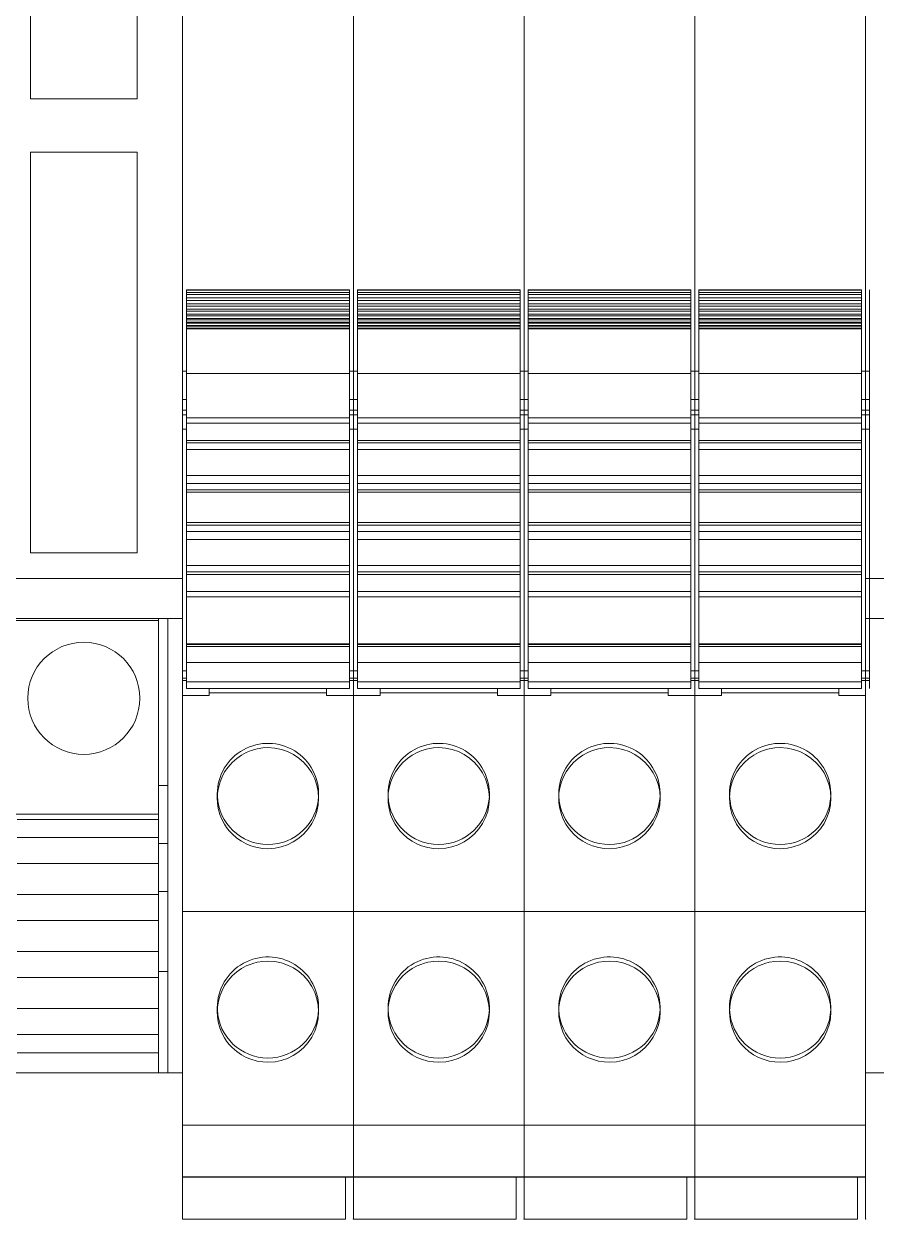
# Model space of a CAD drawing. Header units: millimetres. Extents: x 979 to 3414, y -1029 to 703.
# Drawn here: x 2200.99 to 2232.94, y 378.01 to 422.78 of the extents above; entities that cross this region are included whole.
import ezdxf

# ---------------------------------------------------------------- set-up
doc = ezdxf.new("R2010")
doc.units = ezdxf.units.MM
doc.layers.add('eProC - L2', color=41, linetype='Continuous', lineweight=20)

# ---------------------------------------------------------------- blocks, each defined once
blk = doc.blocks.new('eProC_Z_BPSN-SI-520')
at = {"layer": 'eProC - L2'}
for p, q in [((1.794, -42.11), (1.794, -21.11)), ((5.794, -42.11), (5.794, -21.11)), ((1.794, -42.11), (5.794, -42.11)), ((1.794, -59.11), (1.794, -44.11)), ((1.794, -44.11), (5.794, -44.11)), ((5.794, -59.11), (5.794, -44.11)), ((1.794, -59.11), (5.794, -59.11)), ((7.5, -60.072), (0, -60.072)), ((7.5, -61.577), (0, -61.577)), ((6.594, -61.647), (0.994, -61.647)), ((6.594, -78.601), (6.594, -61.577)), ((6.944, -78.601), (6.944, -61.577)), ((6.594, -67.83), (6.944, -67.83)), ((6.594, -68.91), (0.994, -68.91)), ((6.594, -69.103), (1.294, -69.103)), ((6.594, -69.783), (1.294, -69.783)), ((6.594, -70.001), (6.944, -70.001)), ((6.594, -70.757), (1.294, -70.757)), ((6.594, -71.919), (1.294, -71.919)), ((6.944, -71.801), (6.594, -71.801)), ((6.594, -72.893), (1.294, -72.893)), ((6.594, -74.054), (1.294, -74.054)), ((6.594, -75.029), (1.294, -75.029)), ((6.594, -74.801), (6.944, -74.801)), ((6.594, -76.19), (1.294, -76.19)), ((6.594, -77.165), (1.294, -77.165)), ((6.594, -77.853), (1.294, -77.853)), ((6.594, -78.601), (0.994, -78.601))]:
    blk.add_line(p, q, dxfattribs=at)
blk.add_lwpolyline([(0, 0), (7.5, 0), (7.5, -78.601), (0, -78.601)], close=True, dxfattribs=at)
blk.add_circle((3.794, -64.565), 2.1, dxfattribs=at)

msp = doc.modelspace()

# ---------------------------------------------------------------- linework, layer by layer
at = {"layer": 'eProC - L2'}
for p, q in [((2213.343, 467.559), (2213.343, 379.581)), ((2219.743, 467.559), (2219.743, 379.581)), ((2226.143, 467.559), (2226.143, 379.581)), ((2232.543, 467.559), (2232.543, 379.581)), ((2206.943, 387.581), (2206.943, 436.848)), ((2213.343, 387.581), (2213.343, 436.848)), ((2219.743, 387.581), (2219.743, 436.848)), ((2226.143, 387.581), (2226.143, 436.848)), ((2232.543, 387.581), (2232.543, 436.848)), ((2213.193, 412.82), (2207.093, 412.82)), ((2207.093, 397.886), (2207.093, 412.82)), ((2213.193, 412.807), (2207.093, 412.807)), ((2213.193, 412.715), (2207.093, 412.715)), ((2213.193, 412.649), (2207.093, 412.649)), ((2213.193, 412.52), (2207.093, 412.52)), ((2213.193, 412.42), (2207.093, 412.42)), ((2213.193, 412.82), (2213.193, 397.886)), ((2219.593, 412.82), (2213.493, 412.82)), ((2213.493, 397.886), (2213.493, 412.82)), ((2219.593, 412.807), (2213.493, 412.807)), ((2219.593, 412.715), (2213.493, 412.715)), ((2219.593, 412.649), (2213.493, 412.649)), ((2219.593, 412.52), (2213.493, 412.52)), ((2219.593, 412.42), (2213.493, 412.42)), ((2219.593, 412.82), (2219.593, 397.886)), ((2225.993, 412.82), (2219.893, 412.82)), ((2219.893, 397.886), (2219.893, 412.82)), ((2225.993, 412.807), (2219.893, 412.807)), ((2225.993, 412.715), (2219.893, 412.715)), ((2225.993, 412.649), (2219.893, 412.649)), ((2225.993, 412.52), (2219.893, 412.52)), ((2225.993, 412.42), (2219.893, 412.42)), ((2225.993, 412.82), (2225.993, 397.886)), ((2232.393, 412.82), (2226.293, 412.82)), ((2226.293, 397.886), (2226.293, 412.82)), ((2232.393, 412.807), (2226.293, 412.807)), ((2232.393, 412.715), (2226.293, 412.715)), ((2232.393, 412.649), (2226.293, 412.649)), ((2232.393, 412.52), (2226.293, 412.52)), ((2232.393, 412.42), (2226.293, 412.42)), ((2232.393, 412.82), (2232.393, 397.886)), ((2232.693, 397.886), (2232.693, 412.82)), ((2213.193, 412.298), (2207.093, 412.298)), ((2213.193, 412.21), (2207.093, 412.21)), ((2213.193, 412.096), (2207.093, 412.096)), ((2213.193, 412.019), (2207.093, 412.019)), ((2219.593, 412.298), (2213.493, 412.298)), ((2219.593, 412.21), (2213.493, 412.21)), ((2219.593, 412.096), (2213.493, 412.096)), ((2219.593, 412.019), (2213.493, 412.019)), ((2225.993, 412.298), (2219.893, 412.298)), ((2225.993, 412.21), (2219.893, 412.21)), ((2225.993, 412.096), (2219.893, 412.096)), ((2225.993, 412.019), (2219.893, 412.019)), ((2232.393, 412.298), (2226.293, 412.298)), ((2232.393, 412.21), (2226.293, 412.21)), ((2232.393, 412.096), (2226.293, 412.096)), ((2232.393, 412.019), (2226.293, 412.019)), ((2213.193, 411.912), (2207.093, 411.912)), ((2213.193, 411.848), (2207.093, 411.848)), ((2213.193, 411.749), (2207.093, 411.749)), ((2213.193, 411.698), (2207.093, 411.698)), ((2213.193, 411.606), (2207.093, 411.606)), ((2213.193, 411.568), (2207.093, 411.568)), ((2219.593, 411.912), (2213.493, 411.912)), ((2219.593, 411.848), (2213.493, 411.848)), ((2219.593, 411.749), (2213.493, 411.749)), ((2219.593, 411.698), (2213.493, 411.698)), ((2219.593, 411.606), (2213.493, 411.606)), ((2219.593, 411.568), (2213.493, 411.568)), ((2225.993, 411.912), (2219.893, 411.912)), ((2225.993, 411.848), (2219.893, 411.848)), ((2225.993, 411.749), (2219.893, 411.749)), ((2225.993, 411.698), (2219.893, 411.698)), ((2225.993, 411.606), (2219.893, 411.606)), ((2225.993, 411.568), (2219.893, 411.568)), ((2232.393, 411.912), (2226.293, 411.912)), ((2232.393, 411.848), (2226.293, 411.848)), ((2232.393, 411.749), (2226.293, 411.749)), ((2232.393, 411.698), (2226.293, 411.698)), ((2232.393, 411.606), (2226.293, 411.606)), ((2232.393, 411.568), (2226.293, 411.568)), ((2213.193, 411.483), (2207.093, 411.483)), ((2213.193, 411.459), (2207.093, 411.459)), ((2213.193, 411.382), (2207.093, 411.382)), ((2213.193, 411.365), (2207.093, 411.365)), ((2219.593, 411.483), (2213.493, 411.483)), ((2219.593, 411.459), (2213.493, 411.459)), ((2219.593, 411.382), (2213.493, 411.382)), ((2219.593, 411.365), (2213.493, 411.365)), ((2225.993, 411.483), (2219.893, 411.483)), ((2225.993, 411.459), (2219.893, 411.459)), ((2225.993, 411.382), (2219.893, 411.382)), ((2225.993, 411.365), (2219.893, 411.365)), ((2232.393, 411.483), (2226.293, 411.483)), ((2232.393, 411.459), (2226.293, 411.459)), ((2232.393, 411.382), (2226.293, 411.382)), ((2232.393, 411.365), (2226.293, 411.365)), ((2206.943, 409.77), (2207.093, 409.77)), ((2213.193, 409.77), (2213.343, 409.77)), ((2213.343, 409.77), (2213.493, 409.77)), ((2219.593, 409.77), (2219.743, 409.77)), ((2219.743, 409.77), (2219.893, 409.77)), ((2225.993, 409.77), (2226.143, 409.77)), ((2226.143, 409.77), (2226.293, 409.77)), ((2232.393, 409.77), (2232.543, 409.77)), ((2232.543, 409.77), (2232.693, 409.77)), ((2207.093, 409.684), (2213.193, 409.684)), ((2213.493, 409.684), (2219.593, 409.684)), ((2219.893, 409.684), (2225.993, 409.684)), ((2226.293, 409.684), (2232.393, 409.684)), ((2207.093, 408.714), (2206.943, 408.714)), ((2206.943, 408.711), (2207.093, 408.711)), ((2213.343, 408.714), (2213.193, 408.714)), ((2213.193, 408.711), (2213.343, 408.711)), ((2213.493, 408.714), (2213.343, 408.714)), ((2213.343, 408.711), (2213.493, 408.711)), ((2219.743, 408.714), (2219.593, 408.714)), ((2219.593, 408.711), (2219.743, 408.711)), ((2219.893, 408.714), (2219.743, 408.714)), ((2219.743, 408.711), (2219.893, 408.711)), ((2226.143, 408.714), (2225.993, 408.714)), ((2225.993, 408.711), (2226.143, 408.711)), ((2226.293, 408.714), (2226.143, 408.714)), ((2226.143, 408.711), (2226.293, 408.711)), ((2232.543, 408.714), (2232.393, 408.714)), ((2232.393, 408.711), (2232.543, 408.711)), ((2232.693, 408.714), (2232.543, 408.714)), ((2232.543, 408.711), (2232.693, 408.711)), ((2206.943, 408.311), (2207.093, 408.311)), ((2206.943, 408.132), (2207.093, 408.132)), ((2213.193, 408.02), (2207.093, 408.02)), ((2213.193, 408.311), (2213.343, 408.311)), ((2213.193, 408.132), (2213.343, 408.132)), ((2213.343, 408.311), (2213.493, 408.311)), ((2213.343, 408.132), (2213.493, 408.132)), ((2219.593, 408.02), (2213.493, 408.02)), ((2219.593, 408.311), (2219.743, 408.311)), ((2219.593, 408.132), (2219.743, 408.132)), ((2219.743, 408.311), (2219.893, 408.311)), ((2219.743, 408.132), (2219.893, 408.132)), ((2225.993, 408.02), (2219.893, 408.02)), ((2225.993, 408.311), (2226.143, 408.311)), ((2225.993, 408.132), (2226.143, 408.132)), ((2226.143, 408.311), (2226.293, 408.311)), ((2226.143, 408.132), (2226.293, 408.132)), ((2232.393, 408.02), (2226.293, 408.02)), ((2232.393, 408.311), (2232.543, 408.311)), ((2232.393, 408.132), (2232.543, 408.132)), ((2232.543, 408.311), (2232.693, 408.311)), ((2232.543, 408.132), (2232.693, 408.132)), ((2206.943, 407.601), (2207.093, 407.601)), ((2207.093, 407.82), (2213.193, 407.82)), ((2213.193, 407.601), (2213.343, 407.601)), ((2213.343, 407.601), (2213.493, 407.601)), ((2213.493, 407.82), (2219.593, 407.82)), ((2219.593, 407.601), (2219.743, 407.601)), ((2219.743, 407.601), (2219.893, 407.601)), ((2219.893, 407.82), (2225.993, 407.82)), ((2225.993, 407.601), (2226.143, 407.601)), ((2226.143, 407.601), (2226.293, 407.601)), ((2226.293, 407.82), (2232.393, 407.82)), ((2232.393, 407.601), (2232.543, 407.601)), ((2232.543, 407.601), (2232.693, 407.601)), ((2207.093, 407.178), (2213.193, 407.178)), ((2207.093, 407.083), (2213.193, 407.083)), ((2213.493, 407.178), (2219.593, 407.178)), ((2213.493, 407.083), (2219.593, 407.083)), ((2219.893, 407.178), (2225.993, 407.178)), ((2219.893, 407.083), (2225.993, 407.083)), ((2226.293, 407.178), (2232.393, 407.178)), ((2226.293, 407.083), (2232.393, 407.083)), ((2213.193, 406.845), (2207.093, 406.845)), ((2219.593, 406.845), (2213.493, 406.845)), ((2225.993, 406.845), (2219.893, 406.845)), ((2232.393, 406.845), (2226.293, 406.845)), ((2213.193, 405.87), (2207.093, 405.87)), ((2219.593, 405.87), (2213.493, 405.87)), ((2225.993, 405.87), (2219.893, 405.87)), ((2232.393, 405.87), (2226.293, 405.87)), ((2207.093, 405.57), (2213.193, 405.57)), ((2213.193, 405.333), (2207.093, 405.333)), ((2207.093, 405.237), (2213.193, 405.237)), ((2213.493, 405.57), (2219.593, 405.57)), ((2219.593, 405.333), (2213.493, 405.333)), ((2213.493, 405.237), (2219.593, 405.237)), ((2219.893, 405.57), (2225.993, 405.57)), ((2225.993, 405.333), (2219.893, 405.333)), ((2219.893, 405.237), (2225.993, 405.237)), ((2226.293, 405.57), (2232.393, 405.57)), ((2232.393, 405.333), (2226.293, 405.333)), ((2226.293, 405.237), (2232.393, 405.237)), ((2213.193, 404.103), (2207.093, 404.103)), ((2207.093, 404.008), (2213.193, 404.008)), ((2219.593, 404.103), (2213.493, 404.103)), ((2213.493, 404.008), (2219.593, 404.008)), ((2225.993, 404.103), (2219.893, 404.103)), ((2219.893, 404.008), (2225.993, 404.008)), ((2232.393, 404.103), (2226.293, 404.103)), ((2226.293, 404.008), (2232.393, 404.008)), ((2213.193, 403.77), (2207.093, 403.77)), ((2213.193, 403.47), (2207.093, 403.47)), ((2219.593, 403.77), (2213.493, 403.77)), ((2219.593, 403.47), (2213.493, 403.47)), ((2225.993, 403.77), (2219.893, 403.77)), ((2225.993, 403.47), (2219.893, 403.47)), ((2232.393, 403.77), (2226.293, 403.77)), ((2232.393, 403.47), (2226.293, 403.47)), ((2207.093, 402.495), (2213.193, 402.495)), ((2213.193, 402.258), (2207.093, 402.258)), ((2207.093, 402.162), (2213.193, 402.162)), ((2213.493, 402.495), (2219.593, 402.495)), ((2219.593, 402.258), (2213.493, 402.258)), ((2213.493, 402.162), (2219.593, 402.162)), ((2219.893, 402.495), (2225.993, 402.495)), ((2225.993, 402.258), (2219.893, 402.258)), ((2219.893, 402.162), (2225.993, 402.162)), ((2226.293, 402.495), (2232.393, 402.495)), ((2232.393, 402.258), (2226.293, 402.258)), ((2226.293, 402.162), (2232.393, 402.162)), ((2213.193, 401.52), (2207.093, 401.52)), ((2207.093, 401.32), (2213.193, 401.32)), ((2219.593, 401.52), (2213.493, 401.52)), ((2213.493, 401.32), (2219.593, 401.32)), ((2225.993, 401.52), (2219.893, 401.52)), ((2219.893, 401.32), (2225.993, 401.32)), ((2232.393, 401.52), (2226.293, 401.52)), ((2226.293, 401.32), (2232.393, 401.32)), ((2213.193, 399.558), (2207.093, 399.558)), ((2213.193, 399.532), (2207.093, 399.532)), ((2213.193, 399.462), (2207.093, 399.462)), ((2219.593, 399.558), (2213.493, 399.558)), ((2219.593, 399.532), (2213.493, 399.532)), ((2219.593, 399.462), (2213.493, 399.462)), ((2225.993, 399.558), (2219.893, 399.558)), ((2225.993, 399.532), (2219.893, 399.532)), ((2225.993, 399.462), (2219.893, 399.462)), ((2232.393, 399.558), (2226.293, 399.558)), ((2232.393, 399.532), (2226.293, 399.532)), ((2232.393, 399.462), (2226.293, 399.462)), ((2206.943, 398.545), (2207.093, 398.545)), ((2213.193, 398.857), (2207.093, 398.857)), ((2213.343, 398.545), (2213.193, 398.545)), ((2213.343, 398.545), (2213.493, 398.545)), ((2219.593, 398.857), (2213.493, 398.857)), ((2219.743, 398.545), (2219.593, 398.545)), ((2219.743, 398.545), (2219.893, 398.545)), ((2225.993, 398.857), (2219.893, 398.857)), ((2226.143, 398.545), (2225.993, 398.545)), ((2226.143, 398.545), (2226.293, 398.545)), ((2232.393, 398.857), (2226.293, 398.857)), ((2232.543, 398.545), (2232.393, 398.545)), ((2232.543, 398.545), (2232.693, 398.545)), ((2206.943, 398.279), (2207.093, 398.279)), ((2206.943, 398.18), (2207.093, 398.18)), ((2213.193, 398.13), (2207.093, 398.13)), ((2213.343, 398.279), (2213.193, 398.279)), ((2213.343, 398.18), (2213.193, 398.18)), ((2213.343, 398.279), (2213.493, 398.279)), ((2213.343, 398.18), (2213.493, 398.18)), ((2219.593, 398.13), (2213.493, 398.13)), ((2219.743, 398.279), (2219.593, 398.279)), ((2219.743, 398.18), (2219.593, 398.18)), ((2219.743, 398.279), (2219.893, 398.279)), ((2219.743, 398.18), (2219.893, 398.18)), ((2225.993, 398.13), (2219.893, 398.13)), ((2226.143, 398.279), (2225.993, 398.279)), ((2226.143, 398.18), (2225.993, 398.18)), ((2226.143, 398.279), (2226.293, 398.279)), ((2226.143, 398.18), (2226.293, 398.18)), ((2232.393, 398.13), (2226.293, 398.13)), ((2232.543, 398.279), (2232.393, 398.279)), ((2232.543, 398.18), (2232.393, 398.18)), ((2232.543, 398.279), (2232.693, 398.279)), ((2232.543, 398.18), (2232.693, 398.18)), ((2206.943, 397.621), (2207.943, 397.621)), ((2207.093, 397.886), (2213.193, 397.886)), ((2207.943, 397.621), (2207.943, 397.886)), ((2212.343, 397.721), (2207.943, 397.721)), ((2212.343, 397.621), (2212.343, 397.886)), ((2213.343, 397.621), (2212.343, 397.621)), ((2213.343, 397.621), (2214.343, 397.621)), ((2213.493, 397.886), (2219.593, 397.886)), ((2214.343, 397.621), (2214.343, 397.886)), ((2218.743, 397.721), (2214.343, 397.721)), ((2218.743, 397.621), (2218.743, 397.886)), ((2219.743, 397.621), (2218.743, 397.621)), ((2219.743, 397.621), (2220.743, 397.621)), ((2219.893, 397.886), (2225.993, 397.886)), ((2220.743, 397.621), (2220.743, 397.886)), ((2225.143, 397.721), (2220.743, 397.721)), ((2225.143, 397.621), (2225.143, 397.886)), ((2226.143, 397.621), (2225.143, 397.621)), ((2226.143, 397.621), (2227.143, 397.621)), ((2226.293, 397.886), (2232.393, 397.886)), ((2227.143, 397.621), (2227.143, 397.886)), ((2231.543, 397.721), (2227.143, 397.721)), ((2231.543, 397.621), (2231.543, 397.886)), ((2232.543, 397.621), (2231.543, 397.621)), ((2208.243, 393.936), (2208.243, 393.774)), ((2212.043, 393.774), (2212.043, 393.936)), ((2214.643, 393.936), (2214.643, 393.774)), ((2218.443, 393.774), (2218.443, 393.936)), ((2221.043, 393.936), (2221.043, 393.774)), ((2224.843, 393.774), (2224.843, 393.936)), ((2227.443, 393.936), (2227.443, 393.774)), ((2231.243, 393.774), (2231.243, 393.936)), ((2213.343, 389.533), (2206.943, 389.533)), ((2219.743, 389.533), (2213.343, 389.533)), ((2226.143, 389.533), (2219.743, 389.533)), ((2232.543, 389.533), (2226.143, 389.533)), ((2206.943, 387.601), (2206.943, 387.582)), ((2206.943, 387.582), (2206.943, 379.581)), ((2213.343, 387.601), (2213.343, 387.582)), ((2213.343, 387.582), (2213.343, 379.581)), ((2219.743, 387.601), (2219.743, 387.582)), ((2219.743, 387.582), (2219.743, 379.581)), ((2226.143, 387.601), (2226.143, 387.582)), ((2226.143, 387.582), (2226.143, 379.581)), ((2232.543, 387.601), (2232.543, 387.582)), ((2232.543, 387.582), (2232.543, 379.581)), ((2208.243, 385.936), (2208.243, 385.774)), ((2212.043, 385.774), (2212.043, 385.936)), ((2214.643, 385.936), (2214.643, 385.774)), ((2218.443, 385.774), (2218.443, 385.936)), ((2221.043, 385.936), (2221.043, 385.774)), ((2224.843, 385.774), (2224.843, 385.936)), ((2227.443, 385.936), (2227.443, 385.774)), ((2231.243, 385.774), (2231.243, 385.936)), ((2206.943, 384.124), (2206.943, 384.127)), ((2206.943, 383.77), (2206.943, 379.87)), ((2213.343, 384.124), (2213.343, 384.127)), ((2213.343, 383.77), (2213.343, 379.87)), ((2219.743, 384.124), (2219.743, 384.127)), ((2219.743, 383.77), (2219.743, 379.87)), ((2226.143, 384.124), (2226.143, 384.127)), ((2226.143, 383.77), (2226.143, 379.87)), ((2232.543, 384.124), (2232.543, 384.127)), ((2232.543, 383.77), (2232.543, 379.87)), ((2213.343, 381.533), (2206.943, 381.533)), ((2219.743, 381.533), (2213.343, 381.533)), ((2226.143, 381.533), (2219.743, 381.533)), ((2232.543, 381.533), (2226.143, 381.533)), ((2213.343, 379.588), (2206.943, 379.588)), ((2213.343, 379.583), (2206.943, 379.583)), ((2206.943, 379.581), (2213.343, 379.581)), ((2206.943, 379.578), (2206.943, 378.008)), ((2213.043, 378.008), (2213.043, 379.581)), ((2219.743, 379.588), (2213.343, 379.588)), ((2219.743, 379.583), (2213.343, 379.583)), ((2213.343, 379.581), (2219.743, 379.581)), ((2213.343, 379.578), (2213.343, 378.008)), ((2219.443, 378.008), (2219.443, 379.581)), ((2226.143, 379.588), (2219.743, 379.588)), ((2226.143, 379.583), (2219.743, 379.583)), ((2219.743, 379.581), (2226.143, 379.581)), ((2219.743, 379.578), (2219.743, 378.008)), ((2225.843, 378.008), (2225.843, 379.581)), ((2232.543, 379.588), (2226.143, 379.588)), ((2232.543, 379.583), (2226.143, 379.583)), ((2226.143, 379.581), (2232.543, 379.581)), ((2226.143, 379.578), (2226.143, 378.008)), ((2232.243, 378.008), (2232.243, 379.581)), ((2232.543, 379.578), (2232.543, 378.008)), ((2206.943, 378.01), (2213.043, 378.01)), ((2206.943, 378.008), (2213.043, 378.008)), ((2213.343, 378.01), (2219.443, 378.01)), ((2213.343, 378.008), (2219.443, 378.008)), ((2219.743, 378.01), (2225.843, 378.01)), ((2219.743, 378.008), (2225.843, 378.008)), ((2226.143, 378.01), (2232.243, 378.01)), ((2226.143, 378.008), (2232.243, 378.008))]:
    msp.add_line(p, q, dxfattribs=at)
for points in [[(2210.143, 395.673), (2209.949, 395.663), (2209.736, 395.629), (2209.508, 395.563), (2209.33, 395.49), (2209.151, 395.393), (2208.973, 395.269), (2208.802, 395.118), (2208.645, 394.941), (2208.518, 394.758), (2208.42, 394.575), (2208.348, 394.395), (2208.284, 394.169), (2208.252, 393.961), (2208.243, 393.777), (2208.243, 393.774)], [(2210.143, 395.673), (2210.402, 395.653), (2210.648, 395.604), (2210.879, 395.526), (2211.095, 395.419), (2211.297, 395.282), (2211.485, 395.116), (2211.65, 394.928), (2211.788, 394.723), (2211.898, 394.5), (2211.978, 394.264), (2212.027, 394.022), (2212.043, 393.774), (2212.043, 393.774)], [(2216.543, 395.673), (2216.349, 395.663), (2216.136, 395.629), (2215.908, 395.563), (2215.73, 395.49), (2215.551, 395.393), (2215.373, 395.269), (2215.202, 395.118), (2215.045, 394.941), (2214.918, 394.758), (2214.82, 394.575), (2214.748, 394.395), (2214.684, 394.169), (2214.652, 393.961), (2214.643, 393.777), (2214.643, 393.774)], [(2216.543, 395.673), (2216.802, 395.653), (2217.048, 395.604), (2217.279, 395.526), (2217.495, 395.419), (2217.697, 395.282), (2217.885, 395.116), (2218.05, 394.928), (2218.188, 394.723), (2218.298, 394.5), (2218.378, 394.264), (2218.427, 394.022), (2218.443, 393.774), (2218.443, 393.774)], [(2222.943, 395.673), (2222.749, 395.663), (2222.536, 395.629), (2222.308, 395.563), (2222.13, 395.49), (2221.951, 395.393), (2221.773, 395.269), (2221.602, 395.118), (2221.445, 394.941), (2221.318, 394.758), (2221.22, 394.575), (2221.148, 394.395), (2221.084, 394.169), (2221.052, 393.961), (2221.043, 393.777), (2221.043, 393.774)], [(2222.943, 395.673), (2223.202, 395.653), (2223.448, 395.604), (2223.679, 395.526), (2223.895, 395.419), (2224.097, 395.282), (2224.285, 395.116), (2224.45, 394.928), (2224.588, 394.723), (2224.698, 394.5), (2224.778, 394.264), (2224.827, 394.022), (2224.843, 393.774), (2224.843, 393.774)], [(2229.343, 395.673), (2229.149, 395.663), (2228.936, 395.629), (2228.708, 395.563), (2228.53, 395.49), (2228.351, 395.393), (2228.173, 395.269), (2228.002, 395.118), (2227.845, 394.941), (2227.718, 394.758), (2227.62, 394.575), (2227.548, 394.395), (2227.484, 394.169), (2227.452, 393.961), (2227.443, 393.777), (2227.443, 393.774)], [(2229.343, 395.673), (2229.602, 395.653), (2229.848, 395.604), (2230.079, 395.526), (2230.295, 395.419), (2230.497, 395.282), (2230.685, 395.116), (2230.85, 394.928), (2230.988, 394.723), (2231.098, 394.5), (2231.178, 394.264), (2231.227, 394.022), (2231.243, 393.774), (2231.243, 393.774)], [(2208.243, 393.774), (2208.251, 393.599), (2208.281, 393.395), (2208.342, 393.169), (2208.414, 392.988), (2208.512, 392.802), (2208.594, 392.677), (2208.69, 392.554), (2208.801, 392.435), (2208.971, 392.285), (2209.147, 392.163), (2209.326, 392.067), (2209.503, 391.994), (2209.732, 391.928), (2209.946, 391.894), (2210.143, 391.884)], [(2212.043, 393.774), (2212.027, 393.526), (2211.979, 393.284), (2211.898, 393.049), (2211.788, 392.827), (2211.651, 392.623), (2211.486, 392.437), (2211.298, 392.273), (2211.092, 392.136), (2210.87, 392.028), (2210.635, 391.948), (2210.414, 391.905), (2210.143, 391.884)], [(2214.643, 393.774), (2214.651, 393.599), (2214.681, 393.395), (2214.742, 393.169), (2214.814, 392.988), (2214.912, 392.802), (2214.994, 392.677), (2215.09, 392.554), (2215.201, 392.435), (2215.371, 392.285), (2215.547, 392.163), (2215.726, 392.067), (2215.903, 391.994), (2216.132, 391.928), (2216.346, 391.894), (2216.543, 391.884)], [(2218.443, 393.774), (2218.427, 393.526), (2218.379, 393.284), (2218.298, 393.049), (2218.188, 392.827), (2218.051, 392.623), (2217.886, 392.437), (2217.698, 392.273), (2217.492, 392.136), (2217.27, 392.028), (2217.035, 391.948), (2216.814, 391.905), (2216.543, 391.884)], [(2221.043, 393.774), (2221.051, 393.599), (2221.081, 393.395), (2221.142, 393.169), (2221.214, 392.988), (2221.312, 392.802), (2221.394, 392.677), (2221.49, 392.554), (2221.601, 392.435), (2221.771, 392.285), (2221.947, 392.163), (2222.126, 392.067), (2222.303, 391.994), (2222.532, 391.928), (2222.746, 391.894), (2222.943, 391.884)], [(2224.843, 393.774), (2224.827, 393.526), (2224.779, 393.284), (2224.698, 393.049), (2224.588, 392.827), (2224.451, 392.623), (2224.286, 392.437), (2224.098, 392.273), (2223.892, 392.136), (2223.67, 392.028), (2223.435, 391.948), (2223.214, 391.905), (2222.943, 391.884)], [(2227.443, 393.774), (2227.451, 393.599), (2227.481, 393.395), (2227.542, 393.169), (2227.614, 392.988), (2227.712, 392.802), (2227.794, 392.677), (2227.89, 392.554), (2228.001, 392.435), (2228.171, 392.285), (2228.347, 392.163), (2228.526, 392.067), (2228.703, 391.994), (2228.932, 391.928), (2229.146, 391.894), (2229.343, 391.884)], [(2231.243, 393.774), (2231.227, 393.526), (2231.179, 393.284), (2231.098, 393.049), (2230.988, 392.827), (2230.851, 392.623), (2230.686, 392.437), (2230.498, 392.273), (2230.292, 392.136), (2230.07, 392.028), (2229.835, 391.948), (2229.614, 391.905), (2229.343, 391.884)], [(2209.572, 387.585), (2209.508, 387.563), (2209.33, 387.49), (2209.151, 387.393), (2208.973, 387.269), (2208.802, 387.118), (2208.645, 386.941), (2208.518, 386.758), (2208.42, 386.575), (2208.348, 386.395), (2208.284, 386.169), (2208.252, 385.961), (2208.243, 385.777), (2208.243, 385.774)], [(2210.143, 387.673), (2209.949, 387.663), (2209.736, 387.629), (2209.572, 387.585)], [(2210.143, 387.673), (2210.402, 387.653), (2210.648, 387.604), (2210.717, 387.584)], [(2210.717, 387.584), (2210.879, 387.526), (2211.095, 387.419), (2211.297, 387.282), (2211.485, 387.116), (2211.65, 386.928), (2211.788, 386.723), (2211.898, 386.5), (2211.978, 386.264), (2212.027, 386.022), (2212.043, 385.774), (2212.043, 385.774)], [(2215.972, 387.585), (2215.908, 387.563), (2215.73, 387.49), (2215.551, 387.393), (2215.373, 387.269), (2215.202, 387.118), (2215.045, 386.941), (2214.918, 386.758), (2214.82, 386.575), (2214.748, 386.395), (2214.684, 386.169), (2214.652, 385.961), (2214.643, 385.777), (2214.643, 385.774)], [(2216.543, 387.673), (2216.349, 387.663), (2216.136, 387.629), (2215.972, 387.585)], [(2216.543, 387.673), (2216.802, 387.653), (2217.048, 387.604), (2217.117, 387.584)], [(2217.117, 387.584), (2217.279, 387.526), (2217.495, 387.419), (2217.697, 387.282), (2217.885, 387.116), (2218.05, 386.928), (2218.188, 386.723), (2218.298, 386.5), (2218.378, 386.264), (2218.427, 386.022), (2218.443, 385.774), (2218.443, 385.774)], [(2222.372, 387.585), (2222.308, 387.563), (2222.13, 387.49), (2221.951, 387.393), (2221.773, 387.269), (2221.602, 387.118), (2221.445, 386.941), (2221.318, 386.758), (2221.22, 386.575), (2221.148, 386.395), (2221.084, 386.169), (2221.052, 385.961), (2221.043, 385.777), (2221.043, 385.774)], [(2222.943, 387.673), (2222.749, 387.663), (2222.536, 387.629), (2222.372, 387.585)], [(2222.943, 387.673), (2223.202, 387.653), (2223.448, 387.604), (2223.517, 387.584)], [(2223.517, 387.584), (2223.679, 387.526), (2223.895, 387.419), (2224.097, 387.282), (2224.285, 387.116), (2224.45, 386.928), (2224.588, 386.723), (2224.698, 386.5), (2224.778, 386.264), (2224.827, 386.022), (2224.843, 385.774), (2224.843, 385.774)], [(2228.772, 387.585), (2228.708, 387.563), (2228.53, 387.49), (2228.351, 387.393), (2228.173, 387.269), (2228.002, 387.118), (2227.845, 386.941), (2227.718, 386.758), (2227.62, 386.575), (2227.548, 386.395), (2227.484, 386.169), (2227.452, 385.961), (2227.443, 385.777), (2227.443, 385.774)], [(2229.343, 387.673), (2229.149, 387.663), (2228.936, 387.629), (2228.772, 387.585)], [(2229.343, 387.673), (2229.602, 387.653), (2229.848, 387.604), (2229.917, 387.584)], [(2229.917, 387.584), (2230.079, 387.526), (2230.295, 387.419), (2230.497, 387.282), (2230.685, 387.116), (2230.85, 386.928), (2230.988, 386.723), (2231.098, 386.5), (2231.178, 386.264), (2231.227, 386.022), (2231.243, 385.774), (2231.243, 385.774)], [(2208.243, 385.774), (2208.251, 385.599), (2208.281, 385.395), (2208.342, 385.169), (2208.414, 384.988), (2208.512, 384.802), (2208.594, 384.677), (2208.69, 384.554), (2208.801, 384.435), (2208.971, 384.285), (2209.147, 384.163), (2209.326, 384.067), (2209.503, 383.994), (2209.732, 383.928), (2209.946, 383.894), (2210.143, 383.884)], [(2212.043, 385.774), (2212.027, 385.526), (2211.979, 385.284), (2211.898, 385.049), (2211.788, 384.827), (2211.651, 384.623), (2211.486, 384.437), (2211.298, 384.273), (2211.092, 384.136), (2210.87, 384.028), (2210.635, 383.948), (2210.414, 383.905), (2210.143, 383.884)], [(2214.643, 385.774), (2214.651, 385.599), (2214.681, 385.395), (2214.742, 385.169), (2214.814, 384.988), (2214.912, 384.802), (2214.994, 384.677), (2215.09, 384.554), (2215.201, 384.435), (2215.371, 384.285), (2215.547, 384.163), (2215.726, 384.067), (2215.903, 383.994), (2216.132, 383.928), (2216.346, 383.894), (2216.543, 383.884)], [(2218.443, 385.774), (2218.427, 385.526), (2218.379, 385.284), (2218.298, 385.049), (2218.188, 384.827), (2218.051, 384.623), (2217.886, 384.437), (2217.698, 384.273), (2217.492, 384.136), (2217.27, 384.028), (2217.035, 383.948), (2216.814, 383.905), (2216.543, 383.884)], [(2221.043, 385.774), (2221.051, 385.599), (2221.081, 385.395), (2221.142, 385.169), (2221.214, 384.988), (2221.312, 384.802), (2221.394, 384.677), (2221.49, 384.554), (2221.601, 384.435), (2221.771, 384.285), (2221.947, 384.163), (2222.126, 384.067), (2222.303, 383.994), (2222.532, 383.928), (2222.746, 383.894), (2222.943, 383.884)], [(2224.843, 385.774), (2224.827, 385.526), (2224.779, 385.284), (2224.698, 385.049), (2224.588, 384.827), (2224.451, 384.623), (2224.286, 384.437), (2224.098, 384.273), (2223.892, 384.136), (2223.67, 384.028), (2223.435, 383.948), (2223.214, 383.905), (2222.943, 383.884)], [(2227.443, 385.774), (2227.451, 385.599), (2227.481, 385.395), (2227.542, 385.169), (2227.614, 384.988), (2227.712, 384.802), (2227.794, 384.677), (2227.89, 384.554), (2228.001, 384.435), (2228.171, 384.285), (2228.347, 384.163), (2228.526, 384.067), (2228.703, 383.994), (2228.932, 383.928), (2229.146, 383.894), (2229.343, 383.884)], [(2231.243, 385.774), (2231.227, 385.526), (2231.179, 385.284), (2231.098, 385.049), (2230.988, 384.827), (2230.851, 384.623), (2230.686, 384.437), (2230.498, 384.273), (2230.292, 384.136), (2230.07, 384.028), (2229.835, 383.948), (2229.614, 383.905), (2229.343, 383.884)]]:
    msp.add_lwpolyline(points, dxfattribs=at)
for centre, start_param, end_param in [((2210.143, 393.936), 6.235558, 9.424778), ((2216.543, 393.936), 6.235558, 9.424778), ((2222.943, 393.936), 6.235558, 9.424778), ((2229.343, 393.936), 6.235558, 9.424778), ((2210.143, 393.936), 3.141593, 3.187944), ((2210.143, 393.936), 3.187944, 6.235558), ((2216.543, 393.936), 3.141593, 3.187944), ((2216.543, 393.936), 3.187944, 6.235558), ((2222.943, 393.936), 3.141593, 3.187944), ((2222.943, 393.936), 3.187944, 6.235558), ((2229.343, 393.936), 3.141593, 3.187944), ((2229.343, 393.936), 3.187944, 6.235558), ((2210.143, 385.936), 6.235558, 9.424778), ((2216.543, 385.936), 6.235558, 9.424778), ((2222.943, 385.936), 6.235558, 9.424778), ((2229.343, 385.936), 6.235558, 9.424778), ((2210.143, 385.936), 3.141593, 3.187944), ((2210.143, 385.936), 3.187944, 6.235558), ((2216.543, 385.936), 3.141593, 3.187944), ((2216.543, 385.936), 3.187944, 6.235558), ((2222.943, 385.936), 3.141593, 3.187944), ((2222.943, 385.936), 3.187944, 6.235558), ((2229.343, 385.936), 3.141593, 3.187944), ((2229.343, 385.936), 3.187944, 6.235558)]:
    msp.add_ellipse(centre, major_axis=(1.9, 0), ratio=0.997065, start_param=start_param, end_param=end_param, dxfattribs=at)
for p in [(2206.943, 378.01), (2213.343, 378.01), (2219.743, 378.01), (2226.143, 378.01), (2232.543, 378.01)]:
    msp.add_point(p, dxfattribs=at)

# ---------------------------------------------------------------- block references
for p in [(2199.443, 462.084), (2232.543, 462.084)]:
    msp.add_blockref('eProC_Z_BPSN-SI-520', p)

doc.saveas('drawing.dxf')
